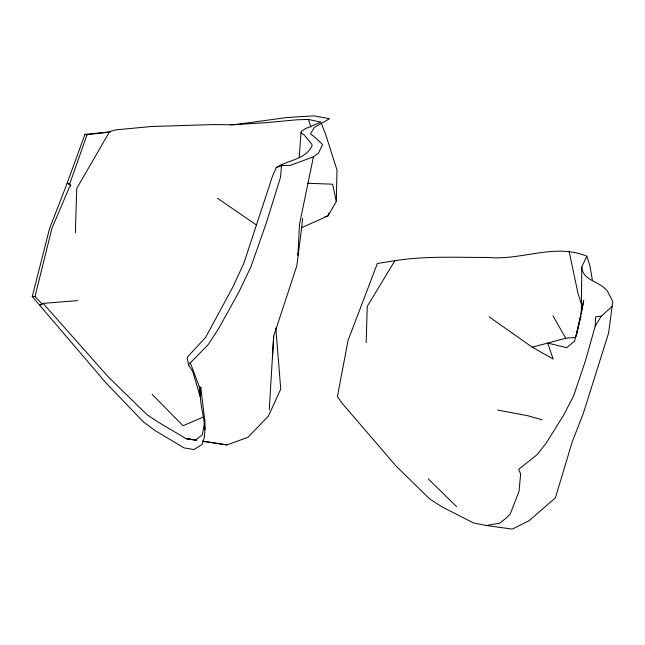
<?xml version="1.0" encoding="UTF-8"?>
<svg xmlns="http://www.w3.org/2000/svg" width="645" height="645" viewBox="0 0 645 645"><rect width="100%" height="100%" fill="white"/><g stroke="black" fill="none" stroke-linecap="round" stroke-linejoin="round"><path stroke-width="0.97" d="M581.306 314.131L581.774 266.982L586.813 256.202C554.829 242.891 521.313 260.653 488.402 257.444C457.144 257.573 425.74 255.767 394.724 260.701L377.373 263.491L348.098 340.294L337.391 396.635L342.253 403.415L396.07 466.053L429.715 498.956L441.881 506.801L473.39 522.885L486.064 525.473L512.315 529.102L529.198 520.644L555.418 497.827L572.204 441.922L583.209 413.679L608.598 333.054L612.75 301.521L607.179 290.661L606.026 289.589C598.794 281.405 582.314 279.994 581.774 266.982M269.255 409.793L273.698 336.158L296.845 265.7L301.683 227.588L327.974 215.962L336.303 201.53L336.972 170.006L325.685 134.483L321.242 123.018M366.191 342.576L367.247 306.351L394.909 260.669M75.368 232.676L76.755 188.437L109.642 131.564L115.915 129.863L151.398 126.501L213.35 124.574L232.184 124.767L265.506 122.735L297.353 119.76L308.487 119.454L320.896 122.131L305.351 128.694L301.82 131.072L301.005 132.58L299.224 157.259M486.064 525.473L499.698 523.216L506.623 517.717L510.348 513.767L519.023 491.353L520.652 473.978L518.669 469.294L537.237 454.604L546.557 442.583L563.786 414.856L573.631 395.804L585.233 361.466L595.23 326.112L595.658 316.824L601.261 316.211L612.29 306.302M272.416 357.814L273.698 336.158M190.082 362.151L199.313 386.766L200.788 387.363C197.58 406.487 209.972 425.716 202.143 444.413L193.919 449.557L183.986 447.856L155.098 430.586L143.246 421.757L105.425 382.259L32.25 296.579L49.488 228.79L66.645 184.607L84.947 134.353L110.319 131.903L87.035 134.781L84.947 134.353M230.313 124.816L235.078 124.622L285.654 117.688L299.731 116.681L314.083 115.898L329.506 118.72L314.317 127.412L310.809 133.233L310.906 134.362L313.768 136.256L322.169 144.125L322.452 144.891L318.42 153.075L313.236 156.896L290.323 165.386L281.567 165.451L280.527 177.238L266.458 222.517L250.921 266.812L238.997 291.822L218.719 328.442L208.262 344.527L188.461 364.836L192.718 371.407L200.135 396.594L199.313 386.766M301.683 227.588L302.618 218.502M204.731 420.355L200.788 387.363M204.352 423.265L202.369 434.819L195.451 440.027L185.978 438.584L158.114 422.096L147.229 414.864L108.763 377.43L43.07 303.376L39.563 305.359L43.07 303.376L77.674 300.626M581.822 311.188L583.717 300.377L576.178 336.198L580.863 316.05M313.389 156.993L299.482 224.476L297.917 255.178L297.684 253.195M41.998 303.924L35.007 296.539L51.955 228.266L69.104 187.921L70.732 185.696L69.733 183.93L67.153 183.14L70.732 185.696M580.831 316.058L574.566 341.1L566.786 347.671L547.718 343.092L532.19 347.163L489.216 316.889M328.805 213.164L327.974 215.962L325.024 216.567M69.733 183.93L87.035 134.781M301.005 132.58L301.142 133.201L304.045 134.805L311.874 144.295L312.043 145.851C305.512 159.758 287.743 159.895 276.141 167.765L272.4 176.464L243.729 263.603L232.797 287.114L205.699 337.262L187.187 357.314L188.461 364.836M595.23 326.112L601.261 316.211M280.897 166.136L282.107 164.66M203.102 417.13L183.059 425.748L152.139 394.409M276.141 167.765L281.567 165.451M202.441 441.188L226.903 444.913L247.978 437.286L268.481 416.017L280.736 389.064L275.842 328.144M575.542 337.456L565.73 338.198L547.718 343.092L553.144 359.031L532.19 347.163M32.25 296.579L35.007 296.539M307.488 183.253L332.635 184.196L336.303 201.53M196.701 440.237L185.978 438.584L196.628 440.269M202.546 441.14L226.903 444.913M497.69 410.075L527.642 415.694L542.139 419.822M217.438 198.257L256.307 224.911M428.256 478.872L456.587 506.672M552.942 315.792L565.73 338.198M586.813 256.202L590.006 266.006L592.32 279.849M581.621 304.577L577.993 293.419L569.067 251.107M308.487 119.454L310.882 127.13M204.812 419.718L205.134 429.691"/></g></svg>
